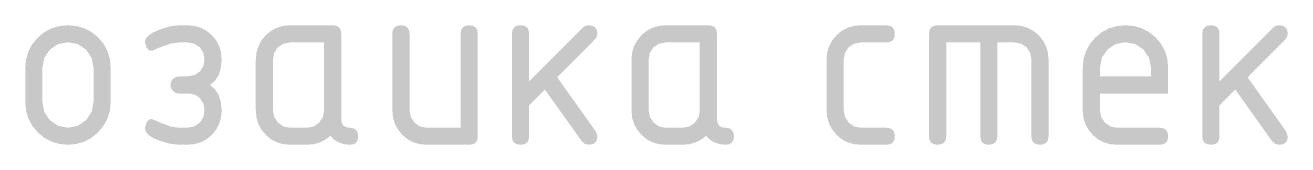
# Model space of a CAD drawing. Header units: millimetres. Extents: x -546 to 1681, y -650 to 1730.
# Drawn here: x 1016.82 to 1039.22, y 714.13 to 716.24 of the extents above; entities that cross this region are included whole.
import ezdxf

# ---------------------------------------------------------------- set-up
doc = ezdxf.new("R2010")
doc.units = ezdxf.units.MM

msp = doc.modelspace()

# ---------------------------------------------------------------- hatches: boundary and pattern name
h = msp.add_hatch(color=7)
h.paths.add_polyline_path([(1016.817, 714.882), (1016.817, 715.487), (1016.831, 715.639), (1016.872, 715.78), (1016.94, 715.908), (1017.037, 716.025), (1017.154, 716.122), (1017.282, 716.19), (1017.422, 716.231), (1017.575, 716.245), (1017.727, 716.231), (1017.868, 716.191), (1017.996, 716.123), (1018.112, 716.029), (1018.209, 715.912), (1018.278, 715.783), (1018.319, 715.642), (1018.333, 715.487), (1018.333, 714.882), (1018.319, 714.732), (1018.276, 714.593), (1018.206, 714.465), (1018.108, 714.348), (1017.994, 714.251), (1017.865, 714.183), (1017.725, 714.142), (1017.575, 714.128), (1017.422, 714.142), (1017.282, 714.183), (1017.154, 714.251), (1017.037, 714.348), (1016.94, 714.465), (1016.872, 714.593), (1016.831, 714.732)])
h.paths.add_polyline_path([(1018.028, 714.886), (1018.028, 715.491), (1017.996, 715.665), (1017.897, 715.813), (1017.75, 715.912), (1017.575, 715.944), (1017.4, 715.912), (1017.253, 715.813), (1017.154, 715.665), (1017.122, 715.491), (1017.122, 714.886), (1017.154, 714.709), (1017.253, 714.564), (1017.4, 714.463), (1017.575, 714.429), (1017.75, 714.463), (1017.897, 714.564), (1017.996, 714.711)])
h = msp.add_hatch(color=7)
h.dxf.hatch_style = 2
h.paths.add_polyline_path([(1019.997, 714.733), (1019.978, 714.859), (1019.917, 714.954), (1019.841, 715.008), (1019.739, 715.034), (1019.545, 715.034), (1019.482, 715.049), (1019.439, 715.081), (1019.404, 715.129), (1019.392, 715.186), (1019.404, 715.248), (1019.439, 715.297), (1019.498, 715.331), (1019.586, 715.343), (1019.633, 715.343), (1019.684, 715.339), (1019.818, 715.361), (1019.917, 715.428), (1019.978, 715.523), (1019.997, 715.64), (1019.977, 715.757), (1019.913, 715.855), (1019.814, 715.92), (1019.697, 715.94), (1019.545, 715.94), (1019.404, 715.921), (1019.235, 715.864), (1019.154, 715.831), (1019.097, 715.807), (1019.063, 715.793), (1019.012, 715.801), (1018.973, 715.842), (1018.939, 715.948), (1018.955, 716.007), (1019.002, 716.063), (1019.08, 716.115), (1019.189, 716.164), (1019.379, 716.225), (1019.545, 716.245), (1019.697, 716.245), (1019.819, 716.234), (1019.932, 716.201), (1020.035, 716.146), (1020.128, 716.071), (1020.204, 715.978), (1020.258, 715.874), (1020.291, 715.762), (1020.302, 715.64), (1020.289, 715.492), (1020.251, 715.367), (1020.186, 715.265), (1020.095, 715.186), (1020.186, 715.108), (1020.251, 715.006), (1020.289, 714.881), (1020.302, 714.733), (1020.291, 714.611), (1020.258, 714.499), (1020.204, 714.395), (1020.128, 714.302), (1020.035, 714.225), (1019.932, 714.171), (1019.819, 714.139), (1019.697, 714.128), (1019.545, 714.128), (1019.376, 714.147), (1019.185, 714.204), (1019.076, 714.253), (1019, 714.306), (1018.954, 714.363), (1018.939, 714.425), (1018.973, 714.531), (1019.012, 714.57), (1019.057, 714.585), (1019.071, 714.58), (1019.106, 714.566), (1019.162, 714.542), (1019.24, 714.509), (1019.405, 714.448), (1019.545, 714.429), (1019.697, 714.429), (1019.814, 714.451), (1019.913, 714.518), (1019.976, 714.616)])
h = msp.add_hatch(color=7)
h.paths.add_polyline_path([(1022.119, 715.94), (1021.514, 715.94), (1021.396, 715.918), (1021.298, 715.855), (1021.235, 715.757), (1021.213, 715.64), (1021.213, 714.733), (1021.235, 714.618), (1021.302, 714.518), (1021.4, 714.451), (1021.514, 714.429), (1021.818, 714.429), (1021.934, 714.451), (1022.03, 714.518), (1022.097, 714.616), (1022.119, 714.733)])
h.paths.add_polyline_path([(1022.724, 714.276), (1022.715, 714.21), (1022.687, 714.164), (1022.64, 714.137), (1022.576, 714.128), (1022.474, 714.138), (1022.382, 714.167), (1022.301, 714.216), (1022.229, 714.285), (1022.139, 714.216), (1022.041, 714.167), (1021.934, 714.138), (1021.818, 714.128), (1021.514, 714.128), (1021.392, 714.139), (1021.279, 714.171), (1021.177, 714.225), (1021.086, 714.302), (1021.008, 714.395), (1020.953, 714.497), (1020.919, 714.609), (1020.908, 714.733), (1020.908, 715.64), (1020.919, 715.762), (1020.953, 715.874), (1021.008, 715.978), (1021.086, 716.071), (1021.177, 716.146), (1021.279, 716.201), (1021.392, 716.234), (1021.514, 716.245), (1022.271, 716.245), (1022.338, 716.235), (1022.386, 716.207), (1022.414, 716.161), (1022.424, 716.097), (1022.424, 714.581), (1022.434, 714.514), (1022.462, 714.467), (1022.51, 714.438), (1022.576, 714.429), (1022.64, 714.419), (1022.687, 714.391), (1022.715, 714.343)])
h = msp.add_hatch(color=7)
h.dxf.hatch_style = 2
h.paths.add_polyline_path([(1024.847, 716.097), (1024.847, 714.276), (1024.837, 714.21), (1024.808, 714.164), (1024.761, 714.137), (1024.694, 714.128), (1023.936, 714.128), (1023.814, 714.139), (1023.702, 714.171), (1023.6, 714.225), (1023.509, 714.302), (1023.431, 714.395), (1023.375, 714.497), (1023.342, 714.609), (1023.331, 714.733), (1023.331, 716.097), (1023.34, 716.161), (1023.369, 716.207), (1023.416, 716.235), (1023.483, 716.245), (1023.55, 716.235), (1023.597, 716.207), (1023.626, 716.161), (1023.636, 716.097), (1023.636, 714.733), (1023.658, 714.618), (1023.725, 714.518), (1023.823, 714.451), (1023.936, 714.429), (1024.542, 714.429), (1024.542, 716.097), (1024.551, 716.161), (1024.58, 716.207), (1024.627, 716.235), (1024.694, 716.245), (1024.761, 716.235), (1024.808, 716.207), (1024.837, 716.161)])
h = msp.add_hatch(color=7)
h.dxf.hatch_style = 2
h.paths.add_polyline_path([(1025.757, 715.25), (1026.71, 716.202), (1026.756, 716.235), (1026.816, 716.245), (1026.883, 716.235), (1026.93, 716.207), (1026.959, 716.161), (1026.968, 716.097), (1026.956, 716.039), (1026.921, 715.991), (1026.257, 715.322), (1026.939, 714.365), (1026.968, 714.276), (1026.959, 714.21), (1026.93, 714.164), (1026.883, 714.137), (1026.816, 714.128), (1026.743, 714.144), (1026.689, 714.192), (1026.037, 715.106), (1025.757, 714.823), (1025.757, 714.276), (1025.748, 714.21), (1025.719, 714.164), (1025.672, 714.137), (1025.605, 714.128), (1025.538, 714.137), (1025.491, 714.164), (1025.462, 714.21), (1025.453, 714.276), (1025.453, 716.097), (1025.462, 716.161), (1025.491, 716.207), (1025.538, 716.235), (1025.605, 716.245), (1025.672, 716.235), (1025.719, 716.207), (1025.748, 716.161), (1025.757, 716.097)])
h = msp.add_hatch(color=7)
h.paths.add_polyline_path([(1028.785, 715.94), (1028.18, 715.94), (1028.062, 715.918), (1027.964, 715.855), (1027.901, 715.757), (1027.879, 715.64), (1027.879, 714.733), (1027.901, 714.618), (1027.968, 714.518), (1028.066, 714.451), (1028.18, 714.429), (1028.484, 714.429), (1028.6, 714.451), (1028.696, 714.518), (1028.763, 714.616), (1028.785, 714.733)])
h.paths.add_polyline_path([(1029.391, 714.276), (1029.381, 714.21), (1029.353, 714.164), (1029.307, 714.137), (1029.242, 714.128), (1029.14, 714.138), (1029.048, 714.167), (1028.967, 714.216), (1028.895, 714.285), (1028.805, 714.216), (1028.707, 714.167), (1028.6, 714.138), (1028.484, 714.128), (1028.18, 714.128), (1028.058, 714.139), (1027.945, 714.171), (1027.843, 714.225), (1027.752, 714.302), (1027.675, 714.395), (1027.619, 714.497), (1027.585, 714.609), (1027.574, 714.733), (1027.574, 715.64), (1027.585, 715.762), (1027.619, 715.874), (1027.675, 715.978), (1027.752, 716.071), (1027.843, 716.146), (1027.945, 716.201), (1028.058, 716.234), (1028.18, 716.245), (1028.937, 716.245), (1029.004, 716.235), (1029.052, 716.207), (1029.081, 716.161), (1029.09, 716.097), (1029.09, 714.581), (1029.1, 714.514), (1029.128, 714.467), (1029.176, 714.438), (1029.242, 714.429), (1029.307, 714.419), (1029.353, 714.391), (1029.381, 714.343)])
h = msp.add_hatch(color=7)
h.dxf.hatch_style = 2
h.paths.add_polyline_path([(1031.34, 715.64), (1031.34, 714.733), (1031.362, 714.618), (1031.429, 714.518), (1031.527, 714.451), (1031.641, 714.429), (1032.094, 714.429), (1032.161, 714.419), (1032.208, 714.391), (1032.237, 714.343), (1032.246, 714.276), (1032.237, 714.21), (1032.208, 714.164), (1032.161, 714.137), (1032.094, 714.128), (1031.641, 714.128), (1031.519, 714.139), (1031.406, 714.171), (1031.304, 714.225), (1031.213, 714.302), (1031.136, 714.395), (1031.08, 714.497), (1031.046, 714.609), (1031.035, 714.733), (1031.035, 715.64), (1031.046, 715.762), (1031.08, 715.874), (1031.136, 715.978), (1031.213, 716.071), (1031.304, 716.146), (1031.406, 716.201), (1031.519, 716.234), (1031.641, 716.245), (1032.094, 716.245), (1032.161, 716.235), (1032.208, 716.207), (1032.237, 716.159), (1032.246, 716.093), (1032.237, 716.026), (1032.208, 715.978), (1032.161, 715.949), (1032.094, 715.94), (1031.641, 715.94), (1031.523, 715.918), (1031.425, 715.855), (1031.362, 715.757)])
h = msp.add_hatch(color=7)
h.dxf.hatch_style = 2
h.paths.add_polyline_path([(1033.005, 716.245), (1034.368, 716.245), (1034.489, 716.234), (1034.601, 716.201), (1034.702, 716.146), (1034.795, 716.071), (1034.873, 715.978), (1034.929, 715.874), (1034.962, 715.762), (1034.973, 715.64), (1034.973, 714.276), (1034.964, 714.21), (1034.935, 714.164), (1034.887, 714.137), (1034.821, 714.128), (1034.754, 714.137), (1034.706, 714.164), (1034.678, 714.21), (1034.668, 714.276), (1034.668, 715.64), (1034.647, 715.757), (1034.584, 715.855), (1034.485, 715.92), (1034.368, 715.94), (1034.063, 715.94), (1034.063, 714.276), (1034.054, 714.21), (1034.025, 714.164), (1033.977, 714.137), (1033.911, 714.128), (1033.846, 714.137), (1033.8, 714.164), (1033.772, 714.21), (1033.762, 714.276), (1033.762, 715.94), (1033.157, 715.94), (1033.157, 714.276), (1033.147, 714.21), (1033.119, 714.164), (1033.071, 714.137), (1033.005, 714.128), (1032.938, 714.137), (1032.89, 714.164), (1032.862, 714.21), (1032.852, 714.276), (1032.852, 716.097), (1032.862, 716.161), (1032.89, 716.207), (1032.938, 716.235)])
h = msp.add_hatch(color=7)
h.paths.add_polyline_path([(1036.338, 715.944), (1036.163, 715.912), (1036.016, 715.813), (1035.917, 715.666), (1035.884, 715.491), (1035.884, 715.339), (1036.791, 715.339), (1036.791, 715.491), (1036.758, 715.666), (1036.659, 715.813), (1036.513, 715.912)])
h.paths.add_polyline_path([(1035.884, 715.034), (1035.884, 714.733), (1035.907, 714.618), (1035.974, 714.518), (1036.072, 714.451), (1036.185, 714.429), (1036.943, 714.429), (1037.01, 714.419), (1037.057, 714.391), (1037.086, 714.343), (1037.095, 714.276), (1037.086, 714.21), (1037.057, 714.164), (1037.01, 714.137), (1036.943, 714.128), (1036.185, 714.128), (1036.063, 714.139), (1035.951, 714.171), (1035.849, 714.225), (1035.758, 714.302), (1035.68, 714.395), (1035.624, 714.497), (1035.591, 714.609), (1035.58, 714.733), (1035.58, 715.487), (1035.593, 715.639), (1035.634, 715.78), (1035.703, 715.908), (1035.8, 716.025), (1035.917, 716.122), (1036.045, 716.19), (1036.185, 716.231), (1036.338, 716.245), (1036.49, 716.231), (1036.63, 716.191), (1036.758, 716.123), (1036.875, 716.029), (1036.972, 715.912), (1037.041, 715.784), (1037.082, 715.644), (1037.095, 715.491), (1037.095, 715.034)])
h = msp.add_hatch(color=7)
h.dxf.hatch_style = 2
h.paths.add_polyline_path([(1038.006, 715.25), (1038.959, 716.202), (1039.005, 716.235), (1039.065, 716.245), (1039.132, 716.235), (1039.179, 716.207), (1039.208, 716.161), (1039.217, 716.097), (1039.205, 716.039), (1039.17, 715.991), (1038.506, 715.322), (1039.188, 714.365), (1039.217, 714.276), (1039.208, 714.21), (1039.179, 714.164), (1039.132, 714.137), (1039.065, 714.128), (1038.992, 714.144), (1038.938, 714.192), (1038.286, 715.106), (1038.006, 714.823), (1038.006, 714.276), (1037.997, 714.21), (1037.968, 714.164), (1037.921, 714.137), (1037.854, 714.128), (1037.787, 714.137), (1037.74, 714.164), (1037.711, 714.21), (1037.701, 714.276), (1037.701, 716.097), (1037.711, 716.161), (1037.74, 716.207), (1037.787, 716.235), (1037.854, 716.245), (1037.921, 716.235), (1037.968, 716.207), (1037.997, 716.161), (1038.006, 716.097)])

doc.saveas('drawing.dxf')
